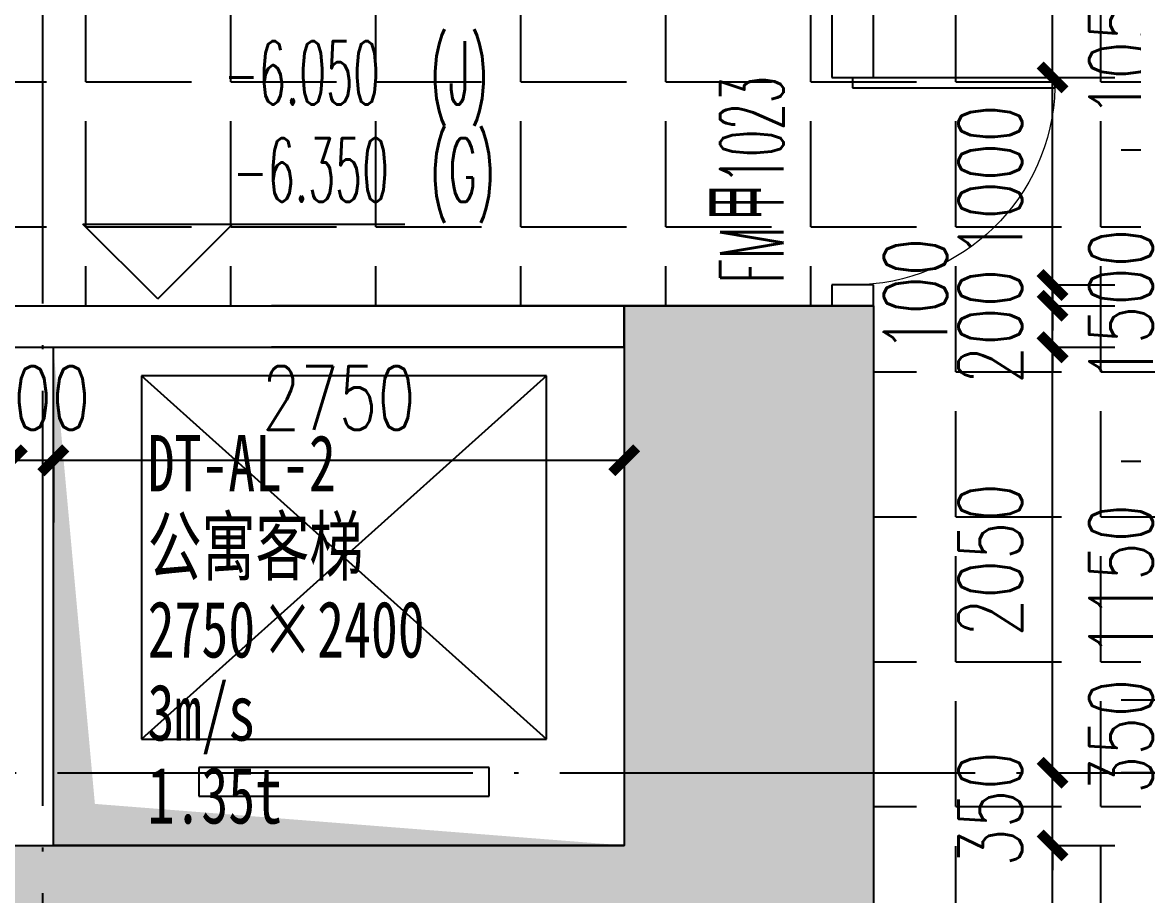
# Model space of a CAD drawing. Header units: millimetres. Extents: x 12325263 to 13848842, y -1463133 to 573208.
# Drawn here: x 12571297 to 12576651, y -861679 to -857471 of the extents above; entities that cross this region are included whole.
import ezdxf
from ezdxf.xclip import XClip

# ---------------------------------------------------------------- set-up
doc = ezdxf.new("R2010")
doc.units = ezdxf.units.MM
doc.header["$LTSCALE"] = 1000
doc.header["$XCLIPFRAME"] = 0
doc.linetypes.add('DOTE', pattern=[2.42, 2, -0.2, 0.02, -0.2])
for name, color, linetype in [('A-ANNO-DIMS', 83, 'Continuous'), ('A-ANNO-ELEV', 3, 'Continuous'), ('A-ANNO-TEXT', 7, 'Continuous'), ('A-AXIS', 16, 'DOTE'), ('A-FLOR-EVTR', 2, 'Continuous'), ('A-WALL', 5, 'Continuous'), ('A-WALL-PATT', 8, 'Continuous'), ('DOOR_FIRE', 1, 'Continuous'), ('DOOR_FIRE_TEXT', 7, 'Continuous'), ('PUB_DIM', 83, 'Continuous'), ('WALL', 5, 'Continuous'), ('WALL-SHATCH', 8, 'Continuous'), ('建筑-楼板开洞', 251, 'Continuous')]:
    doc.layers.add(name, color=color, linetype=linetype)
doc.styles.add('_TCH_DIM', font='SIMPLEX.shx', dxfattribs={"width": 0.7, "bigfont": 'GBCBIG.shx'})
doc.styles.add('_TCH_DIM_T3', font='SIMPLEX.shx', dxfattribs={"width": 0.705882, "bigfont": 'GBCBIG.shx'})
doc.styles.add('_TCH_WINDOW', font='SIMPLEX', dxfattribs={"width": 0.7, "height": 3.5, "bigfont": 'GBCBIG'})
doc.styles.add('TITXV', font='', dxfattribs={"width": 0.7})
doc.styles.get('TITXV').set_extended_font_data('SimSun')
doc.dimstyles.new('_TCH_ARCH&&120', dxfattribs={"dimtxt": 306, "dimasz": 120, "dimexe": 300, "dimexo": 360, "dimgap": 147, "dimtad": 1, "dimdec": 0, "dimzin": 0, "dimdsep": 46, "dimtxsty": '_TCH_DIM_T3', "dimblk": 'ARCHTICK', "dimcen": 0.09, "dimclrt": 7, "dimazin": 2, "dimtfac": 1, "dimtdec": 0, "dimtix": 1, "dimtmove": 2, "dimatfit": 3, "dimfxl": 1, "dimfxlon": 1, "dimtolj": 1, "dimtzin": 0, "dimarcsym": 0})

# ---------------------------------------------------------------- blocks, each defined once
blk = doc.blocks.new('adgshg13-A$C7F010FC0')
at = {"layer": 'WALL-SHATCH'}
h = blk.add_hatch(color=256, dxfattribs=at)
h.dxf.hatch_style = 1
h.paths.add_polyline_path([(-60384.2, -16880.9), (-763.2, 197.5), (12587.6, -13153.3), (12587.6, -157996), (-162964.9, -188820.4), (-171262.4, -180522.9), (-171262.4, -31310.9), (-150707.2, -10755.7), (-131860.1, -7980.9), (-99162.4, -7980.9), (-99162.4, -4980.9), (-76620.4, -4980.9), (-70107.7, -16880.9)], flags=16)
h.paths.add_polyline_path([(-60091.2, -16380.9), (-646.9, 646.9), (12987.6, -12987.6), (12987.6, -158331.9), (-163100.6, -189250.4), (-171662.4, -180688.6), (-171662.4, -31145.2), (-150777.9, -10260.7), (-131896.7, -7480.9), (-99562.4, -7480.9), (-99562.4, -4580.9), (-76365.6, -4580.9), (-69907.5, -16380.9)])
blk = doc.blocks.new('A$C4C7A72D3')
at = {"layer": 'WALL', "color": 1}
blk.add_blockref('adgshg13-A$C7F010FC0', (210433, 205503.6), dxfattribs=at)
blk = doc.blocks.new('qlzw')
at = {"layer": 'A-AXIS'}
for p, q in [((12437966.8, 979489.8), (12437966.8, 1082089.8)), ((12411416.8, 1020789.8), (12486866.8, 1020789.8))]:
    blk.add_line(p, q, dxfattribs=at)
blk = doc.blocks.new('asdfdsfds')
at = {"layer": 'A-WALL-PATT'}
for points in [[(-30100, 27050), (-30100, 24450), (-29700, 24316.7), (-28900, 24450), (-28900, 27050)], [(-35800, 24450), (-37000, 24050), (-30100, 24050), (-29700, 24316.7), (-30100, 24450)], [(-29700, 24316.7), (-30100, 24050), (-30100, 22050), (-28900, 22050), (-28900, 24450)]]:
    blk.add_hatch(color=256, dxfattribs=at).paths.add_polyline_path(points)
at = {"layer": 'A-WALL'}
for p, q in [((-30100, 27050), (-30100, 24450)), ((-28900, 27050), (-30100, 27050)), ((-28900, 27050), (-28900, 24450)), ((-35800, 24450), (-30100, 24450)), ((-28900, 24450), (-28900, 22050))]:
    blk.add_line(p, q, dxfattribs=at)
blk = doc.blocks.new('_ArchTick')
at = {"color": 0, "linetype": 'ByBlock', "const_width": 0.4}
blk.add_lwpolyline([(-0.5, -0.5), (0.5, 0.5)], dxfattribs=at)
blk = doc.blocks.new('*D5313')
at = {"layer": 'A-ANNO-DIMS', "color": 0, "lineweight": -2, "transparency": 16777216}
for p, q in [((-2950, -5093.6), (-2950, -5394.6)), ((-2950, -5094.6), (-200, -5094.6)), ((-200, -5093.6), (-200, -5394.6))]:
    blk.add_line(p, q, dxfattribs=at)
at = {"layer": 'Defpoints', "color": 0, "transparency": 16777216}
for p in [(-2950, -4550), (-200, -4550), (-200, -5094.6)]:
    blk.add_point(p, dxfattribs=at)
at = {"layer": 'A-ANNO-DIMS', "color": 0, "lineweight": -2, "transparency": 16777216, "xscale": 120, "yscale": 120, "zscale": 120, "rotation": 180}
blk.add_blockref('_ArchTick', (-2950, -5094.6), dxfattribs=at)
at = {"layer": 'A-ANNO-DIMS', "color": 0, "lineweight": -2, "transparency": 16777216, "xscale": 120, "yscale": 120, "zscale": 120}
blk.add_blockref('_ArchTick', (-200, -5094.6), dxfattribs=at)
at = {"layer": 'A-ANNO-DIMS', "color": 7, "transparency": 16777216, "insert": (-1575, -4794.6), "char_height": 306, "attachment_point": 5, "style": '_TCH_DIM_T3'}
blk.add_mtext('\\A1;2750', dxfattribs=at)
blk = doc.blocks.new('*D5314')
at = {"layer": 'A-ANNO-DIMS', "color": 0, "lineweight": -2, "transparency": 16777216}
for p, q in [((-200, -5094.6), (-320, -5094.6)), ((-200, -5093.6), (-200, -5394.6)), ((-200, -5094.6), (0, -5094.6)), ((0, -5093.6), (0, -5394.6)), ((0, -5094.6), (120, -5094.6))]:
    blk.add_line(p, q, dxfattribs=at)
at = {"layer": 'Defpoints', "color": 0, "transparency": 16777216}
for p in [(-200, -4550), (0, -4550), (0, -5094.6)]:
    blk.add_point(p, dxfattribs=at)
at = {"layer": 'A-ANNO-DIMS', "color": 0, "lineweight": -2, "transparency": 16777216, "xscale": 120, "yscale": 120, "zscale": 120}
blk.add_blockref('_ArchTick', (-200, -5094.6), dxfattribs=at)
at = {"layer": 'A-ANNO-DIMS', "color": 0, "lineweight": -2, "transparency": 16777216, "xscale": 120, "yscale": 120, "zscale": 120, "rotation": 180}
blk.add_blockref('_ArchTick', (0, -5094.6), dxfattribs=at)
at = {"layer": 'A-ANNO-DIMS', "color": 7, "transparency": 16777216, "insert": (-100, -4794.6), "char_height": 306, "attachment_point": 5, "style": '_TCH_DIM_T3'}
blk.add_mtext('\\A1;200', dxfattribs=at)
blk = doc.blocks.new('*D5315')
at = {"layer": 'A-ANNO-DIMS', "color": 0, "lineweight": -2, "transparency": 16777216}
for p, q in [((0, -5093.6), (0, -5394.6)), ((0, -5094.6), (2750, -5094.6)), ((2750, -5093.6), (2750, -5394.6))]:
    blk.add_line(p, q, dxfattribs=at)
at = {"layer": 'Defpoints', "color": 0, "transparency": 16777216}
for p in [(0, -4550), (2750, -4550), (2750, -5094.6)]:
    blk.add_point(p, dxfattribs=at)
at = {"layer": 'A-ANNO-DIMS', "color": 0, "lineweight": -2, "transparency": 16777216, "xscale": 120, "yscale": 120, "zscale": 120, "rotation": 180}
blk.add_blockref('_ArchTick', (0, -5094.6), dxfattribs=at)
at = {"layer": 'A-ANNO-DIMS', "color": 0, "lineweight": -2, "transparency": 16777216, "xscale": 120, "yscale": 120, "zscale": 120}
blk.add_blockref('_ArchTick', (2750, -5094.6), dxfattribs=at)
at = {"layer": 'A-ANNO-DIMS', "color": 7, "transparency": 16777216, "insert": (1375, -4794.6), "char_height": 306, "attachment_point": 5, "style": '_TCH_DIM_T3'}
blk.add_mtext('\\A1;2750', dxfattribs=at)
blk = doc.blocks.new('*D4376')
at = {"layer": 'A-ANNO-DIMS', "color": 0, "lineweight": -2, "transparency": 16777216}
for p, q in [((12576891, -861086.8), (12576590, -861086.8)), ((12576890, -865036.8), (12576890, -861086.8)), ((12576891, -865036.8), (12576590, -865036.8))]:
    blk.add_line(p, q, dxfattribs=at)
at = {"layer": 'Defpoints', "color": 0, "transparency": 16777216}
for p in [(12576890, -861086.8), (12577796.8, -861086.8), (12577796.8, -865036.8)]:
    blk.add_point(p, dxfattribs=at)
at = {"layer": 'A-ANNO-DIMS', "color": 0, "lineweight": -2, "transparency": 16777216, "xscale": 120, "yscale": 120, "zscale": 120}
for p, rotation in [((12576890, -861086.8), 90), ((12576890, -865036.8), 270)]:
    blk.add_blockref('_ArchTick', p, dxfattribs=dict(at, rotation=rotation))
at = {"layer": 'A-ANNO-DIMS', "color": 7, "transparency": 16777216, "insert": (12576590, -863061.8), "char_height": 306, "attachment_point": 5, "rotation": 90, "style": '_TCH_DIM_T3'}
blk.add_mtext('\\A1;3950', dxfattribs=at)
blk = doc.blocks.new('*D4377')
at = {"layer": 'A-ANNO-DIMS', "color": 0, "lineweight": -2, "transparency": 16777216}
for p, q in [((12576890, -860736.8), (12576890, -860616.8)), ((12576891, -860736.8), (12576590, -860736.8)), ((12576890, -861086.8), (12576890, -860736.8)), ((12576891, -861086.8), (12576590, -861086.8)), ((12576890, -861086.8), (12576890, -861206.8))]:
    blk.add_line(p, q, dxfattribs=at)
at = {"layer": 'Defpoints', "color": 0, "transparency": 16777216}
for p in [(12576890, -860736.8), (12577796.8, -860736.8), (12577796.8, -861086.8)]:
    blk.add_point(p, dxfattribs=at)
at = {"layer": 'A-ANNO-DIMS', "color": 0, "lineweight": -2, "transparency": 16777216, "xscale": 120, "yscale": 120, "zscale": 120}
for p, rotation in [((12576890, -860736.8), 270), ((12576890, -861086.8), 90)]:
    blk.add_blockref('_ArchTick', p, dxfattribs=dict(at, rotation=rotation))
at = {"layer": 'A-ANNO-DIMS', "color": 7, "transparency": 16777216, "insert": (12576590, -860911.8), "char_height": 306, "attachment_point": 5, "rotation": 90, "style": '_TCH_DIM_T3'}
blk.add_mtext('\\A1;350', dxfattribs=at)
blk = doc.blocks.new('*D4378')
at = {"layer": 'A-ANNO-DIMS', "color": 0, "lineweight": -2, "transparency": 16777216}
for p, q in [((12576891, -859586.8), (12576590, -859586.8)), ((12576890, -860736.8), (12576890, -859586.8)), ((12576891, -860736.8), (12576590, -860736.8))]:
    blk.add_line(p, q, dxfattribs=at)
at = {"layer": 'Defpoints', "color": 0, "transparency": 16777216}
for p in [(12576890, -859586.8), (12577796.8, -859586.8), (12577796.8, -860736.8)]:
    blk.add_point(p, dxfattribs=at)
at = {"layer": 'A-ANNO-DIMS', "color": 0, "lineweight": -2, "transparency": 16777216, "xscale": 120, "yscale": 120, "zscale": 120}
for p, rotation in [((12576890, -859586.8), 90), ((12576890, -860736.8), 270)]:
    blk.add_blockref('_ArchTick', p, dxfattribs=dict(at, rotation=rotation))
at = {"layer": 'A-ANNO-DIMS', "color": 7, "transparency": 16777216, "insert": (12576590, -860161.8), "char_height": 306, "attachment_point": 5, "rotation": 90, "style": '_TCH_DIM_T3'}
blk.add_mtext('\\A1;1150', dxfattribs=at)
blk = doc.blocks.new('*D4379')
at = {"layer": 'A-ANNO-DIMS', "color": 0, "lineweight": -2, "transparency": 16777216}
for p, q in [((12576891, -858086.8), (12576590, -858086.8)), ((12576890, -859586.8), (12576890, -858086.8)), ((12576891, -859586.8), (12576590, -859586.8))]:
    blk.add_line(p, q, dxfattribs=at)
at = {"layer": 'Defpoints', "color": 0, "transparency": 16777216}
for p in [(12576890, -858086.8), (12577796.8, -858086.8), (12577796.8, -859586.8)]:
    blk.add_point(p, dxfattribs=at)
at = {"layer": 'A-ANNO-DIMS', "color": 0, "lineweight": -2, "transparency": 16777216, "xscale": 120, "yscale": 120, "zscale": 120}
for p, rotation in [((12576890, -858086.8), 90), ((12576890, -859586.8), 270)]:
    blk.add_blockref('_ArchTick', p, dxfattribs=dict(at, rotation=rotation))
at = {"layer": 'A-ANNO-DIMS', "color": 7, "transparency": 16777216, "insert": (12576590, -858836.8), "char_height": 306, "attachment_point": 5, "rotation": 90, "style": '_TCH_DIM_T3'}
blk.add_mtext('\\A1;1500', dxfattribs=at)
blk = doc.blocks.new('*D4380')
at = {"layer": 'A-ANNO-DIMS', "color": 0, "lineweight": -2, "transparency": 16777216}
for p, q in [((12576891, -857036.8), (12576590, -857036.8)), ((12576890, -858086.8), (12576890, -857036.8)), ((12576891, -858086.8), (12576590, -858086.8))]:
    blk.add_line(p, q, dxfattribs=at)
at = {"layer": 'Defpoints', "color": 0, "transparency": 16777216}
for p in [(12576890, -857036.8), (12577796.8, -857036.8), (12577796.8, -858086.8)]:
    blk.add_point(p, dxfattribs=at)
at = {"layer": 'A-ANNO-DIMS', "color": 0, "lineweight": -2, "transparency": 16777216, "xscale": 120, "yscale": 120, "zscale": 120}
for p, rotation in [((12576890, -857036.8), 90), ((12576890, -858086.8), 270)]:
    blk.add_blockref('_ArchTick', p, dxfattribs=dict(at, rotation=rotation))
at = {"layer": 'A-ANNO-DIMS', "color": 7, "transparency": 16777216, "insert": (12576590, -857561.8), "char_height": 306, "attachment_point": 5, "rotation": 90, "style": '_TCH_DIM_T3'}
blk.add_mtext('\\A1;1050', dxfattribs=at)
blk = doc.blocks.new('*D4516')
at = {"layer": 'Defpoints', "color": 0, "transparency": 16777216}
for p in [(12575396.8, -855736.8), (12576260, -855736.8), (12575396.8, -857736.8)]:
    blk.add_point(p, dxfattribs=at)
at = {"layer": 'PUB_DIM', "color": 0, "lineweight": -2, "transparency": 16777216}
for p, q in [((12576259, -855736.8), (12576560, -855736.8)), ((12576260, -857736.8), (12576260, -855736.8)), ((12576259, -857736.8), (12576560, -857736.8))]:
    blk.add_line(p, q, dxfattribs=at)
at = {"layer": 'PUB_DIM', "color": 0, "lineweight": -2, "transparency": 16777216, "xscale": 120, "yscale": 120, "zscale": 120}
for p, rotation in [((12576260, -855736.8), 90), ((12576260, -857736.8), 270)]:
    blk.add_blockref('_ArchTick', p, dxfattribs=dict(at, rotation=rotation))
at = {"layer": 'PUB_DIM', "color": 7, "transparency": 16777216, "insert": (12575960, -856736.8), "char_height": 306, "attachment_point": 5, "rotation": 90, "style": '_TCH_DIM_T3'}
blk.add_mtext('\\A1;2000', dxfattribs=at)
blk = doc.blocks.new('*D4517')
at = {"layer": 'Defpoints', "color": 0, "transparency": 16777216}
for p in [(12575396.8, -857736.8), (12576260, -857736.8), (12575396.8, -858736.8)]:
    blk.add_point(p, dxfattribs=at)
at = {"layer": 'PUB_DIM', "color": 0, "lineweight": -2, "transparency": 16777216}
for p, q in [((12576260, -857736.8), (12576260, -857616.8)), ((12576259, -857736.8), (12576560, -857736.8)), ((12576260, -858736.8), (12576260, -857736.8)), ((12576259, -858736.8), (12576560, -858736.8)), ((12576260, -858736.8), (12576260, -858856.8))]:
    blk.add_line(p, q, dxfattribs=at)
at = {"layer": 'PUB_DIM', "color": 0, "lineweight": -2, "transparency": 16777216, "xscale": 120, "yscale": 120, "zscale": 120}
for p, rotation in [((12576260, -857736.8), 270), ((12576260, -858736.8), 90)]:
    blk.add_blockref('_ArchTick', p, dxfattribs=dict(at, rotation=rotation))
at = {"layer": 'PUB_DIM', "color": 7, "transparency": 16777216, "insert": (12575960, -858236.8), "char_height": 306, "attachment_point": 5, "rotation": 90, "style": '_TCH_DIM_T3'}
blk.add_mtext('\\A1;1000', dxfattribs=at)
blk = doc.blocks.new('*D4518')
at = {"layer": 'Defpoints', "color": 0, "transparency": 16777216}
for p in [(12575396.8, -858736.8), (12576260, -858736.8), (12575396.8, -858836.9)]:
    blk.add_point(p, dxfattribs=at)
at = {"layer": 'PUB_DIM', "color": 0, "lineweight": -2, "transparency": 16777216}
for p, q in [((12576260, -858736.8), (12576260, -858616.8)), ((12576259, -858736.8), (12576560, -858736.8)), ((12576260, -858836.9), (12576260, -858736.8)), ((12576259, -858836.9), (12576560, -858836.9)), ((12576260, -858836.9), (12576260, -858956.9))]:
    blk.add_line(p, q, dxfattribs=at)
at = {"layer": 'PUB_DIM', "color": 0, "lineweight": -2, "transparency": 16777216, "xscale": 120, "yscale": 120, "zscale": 120}
for p, rotation in [((12576260, -858736.8), 270), ((12576260, -858836.9), 90)]:
    blk.add_blockref('_ArchTick', p, dxfattribs=dict(at, rotation=rotation))
at = {"layer": 'PUB_DIM', "color": 7, "transparency": 16777216, "insert": (12575600, -858786.8), "char_height": 306, "attachment_point": 5, "rotation": 90, "style": '_TCH_DIM_T3'}
blk.add_mtext('\\A1;100', dxfattribs=at)
blk = doc.blocks.new('*D4519')
at = {"layer": 'Defpoints', "color": 0, "transparency": 16777216}
for p in [(12575396.8, -858836.9), (12576260, -858836.9), (12575396.8, -859036.9)]:
    blk.add_point(p, dxfattribs=at)
at = {"layer": 'PUB_DIM', "color": 0, "lineweight": -2, "transparency": 16777216}
for p, q in [((12576260, -858836.9), (12576260, -858716.9)), ((12576259, -858836.9), (12576560, -858836.9)), ((12576260, -859036.9), (12576260, -858836.9)), ((12576259, -859036.9), (12576560, -859036.9)), ((12576260, -859036.9), (12576260, -859156.9))]:
    blk.add_line(p, q, dxfattribs=at)
at = {"layer": 'PUB_DIM', "color": 0, "lineweight": -2, "transparency": 16777216, "xscale": 120, "yscale": 120, "zscale": 120}
for p, rotation in [((12576260, -858836.9), 270), ((12576260, -859036.9), 90)]:
    blk.add_blockref('_ArchTick', p, dxfattribs=dict(at, rotation=rotation))
at = {"layer": 'PUB_DIM', "color": 7, "transparency": 16777216, "insert": (12575960, -858936.9), "char_height": 306, "attachment_point": 5, "rotation": 90, "style": '_TCH_DIM_T3'}
blk.add_mtext('\\A1;200', dxfattribs=at)
blk = doc.blocks.new('*D4520')
at = {"layer": 'Defpoints', "color": 0, "transparency": 16777216}
for p in [(12575396.8, -859036.9), (12576260, -859036.9), (12575396.8, -861086.8)]:
    blk.add_point(p, dxfattribs=at)
at = {"layer": 'PUB_DIM', "color": 0, "lineweight": -2, "transparency": 16777216}
for p, q in [((12576259, -859036.9), (12576560, -859036.9)), ((12576260, -861086.8), (12576260, -859036.9)), ((12576259, -861086.8), (12576560, -861086.8))]:
    blk.add_line(p, q, dxfattribs=at)
at = {"layer": 'PUB_DIM', "color": 0, "lineweight": -2, "transparency": 16777216, "xscale": 120, "yscale": 120, "zscale": 120}
for p, rotation in [((12576260, -859036.9), 90), ((12576260, -861086.8), 270)]:
    blk.add_blockref('_ArchTick', p, dxfattribs=dict(at, rotation=rotation))
at = {"layer": 'PUB_DIM', "color": 7, "transparency": 16777216, "insert": (12575960, -860061.8), "char_height": 306, "attachment_point": 5, "rotation": 90, "style": '_TCH_DIM_T3'}
blk.add_mtext('\\A1;2050', dxfattribs=at)
blk = doc.blocks.new('*D4521')
at = {"layer": 'Defpoints', "color": 0, "transparency": 16777216}
for p in [(12575396.8, -861086.8), (12576260, -861086.8), (12575396.8, -861436.8)]:
    blk.add_point(p, dxfattribs=at)
at = {"layer": 'PUB_DIM', "color": 0, "lineweight": -2, "transparency": 16777216}
for p, q in [((12576260, -861086.8), (12576260, -860966.8)), ((12576259, -861086.8), (12576560, -861086.8)), ((12576260, -861436.8), (12576260, -861086.8)), ((12576259, -861436.8), (12576560, -861436.8)), ((12576260, -861436.8), (12576260, -861556.8))]:
    blk.add_line(p, q, dxfattribs=at)
at = {"layer": 'PUB_DIM', "color": 0, "lineweight": -2, "transparency": 16777216, "xscale": 120, "yscale": 120, "zscale": 120}
for p, rotation in [((12576260, -861086.8), 270), ((12576260, -861436.8), 90)]:
    blk.add_blockref('_ArchTick', p, dxfattribs=dict(at, rotation=rotation))
at = {"layer": 'PUB_DIM', "color": 7, "transparency": 16777216, "insert": (12575960, -861261.8), "char_height": 306, "attachment_point": 5, "rotation": 90, "style": '_TCH_DIM_T3'}
blk.add_mtext('\\A1;350', dxfattribs=at)
blk = doc.blocks.new('*D4522')
at = {"layer": 'Defpoints', "color": 0, "transparency": 16777216}
for p in [(12575396.8, -861436.8), (12576260, -861436.8), (12575396.8, -862836.8)]:
    blk.add_point(p, dxfattribs=at)
at = {"layer": 'PUB_DIM', "color": 0, "lineweight": -2, "transparency": 16777216}
for p, q in [((12576259, -861436.8), (12576560, -861436.8)), ((12576260, -862836.8), (12576260, -861436.8)), ((12576259, -862836.8), (12576560, -862836.8))]:
    blk.add_line(p, q, dxfattribs=at)
at = {"layer": 'PUB_DIM', "color": 0, "lineweight": -2, "transparency": 16777216, "xscale": 120, "yscale": 120, "zscale": 120}
for p, rotation in [((12576260, -861436.8), 90), ((12576260, -862836.8), 270)]:
    blk.add_blockref('_ArchTick', p, dxfattribs=dict(at, rotation=rotation))
at = {"layer": 'PUB_DIM', "color": 7, "transparency": 16777216, "insert": (12575960, -862136.8), "char_height": 306, "attachment_point": 5, "rotation": 90, "style": '_TCH_DIM_T3'}
blk.add_mtext('\\A1;1400', dxfattribs=at)
blk = doc.blocks.new('$DorLib2D$00000001')
for p, q in [((0.45, 0.975), (0.5, 0.975)), ((0.45, 0), (0.45, 0.975)), ((0.5, 0), (0.5, 0.975)), ((0.5, 0), (0.45, 0))]:
    blk.add_line(p, q)
at = {"lineweight": 13}
blk.add_arc((0.475, 0), 0.975, 91.4693, 180, dxfattribs=at)
blk = doc.blocks.new('asdfadfgf')
at = {"layer": '建筑-楼板开洞'}
h = blk.add_hatch(color=256, dxfattribs=at)
h.dxf.hatch_style = 1
h.paths.add_polyline_path([(0, -4550), (0, -6950), (2750, -6950), (200, -6750)])
at = {"layer": 'A-FLOR-EVTR'}
for p, q in [((2375, -4687.5), (425, -4687.5)), ((425, -4687.5), (425, -6437.5)), ((2375, -6437.5), (425, -4687.5)), ((2375, -4687.5), (425, -6437.5)), ((2375, -6437.5), (2375, -4687.5)), ((425, -6437.5), (2375, -6437.5)), ((2100, -6575), (700, -6575)), ((700, -6575), (700, -6712.5)), ((2100, -6712.5), (2100, -6575)), ((700, -6712.5), (2100, -6712.5))]:
    blk.add_line(p, q, dxfattribs=at)
blk.add_lwpolyline([(0, -4550), (2750, -4550), (2750, -6950), (0, -6950)], close=True, dxfattribs=at)
at = {"layer": 'A-ANNO-TEXT', "style": 'TITXV', "width": 0.7}
for s, p in [('DT-AL-2', (454.2, -5244.7)), ('公寓客梯', (454.2, -5644.7)), ('2750', (454.2, -6044.7)), ('2400', (1270.8, -6044.7)), ('×', (998.6, -6044.7)), ('3m/s', (454.2, -6444.7)), ('1.35t', (454.2, -6844.7))]:
    blk.add_text(s, height=271.9, dxfattribs=at).set_placement(p)
at = {"layer": 'A-ANNO-DIMS'}
for p1, p2, picture, middle in [((-2950, -4550), (-200, -4550), '*D5313', (-1575, -4794.6)), ((-200, -4550), (0, -4550), '*D5314', (-100, -4794.6)), ((0, -4550), (2750, -4550), '*D5315', (1375, -4794.6))]:
    dim = blk.add_aligned_dim(p1=p1, p2=p2, distance=-544.6, dimstyle='_TCH_ARCH&&120', dxfattribs=at)
    dim.commit()
    dim.dimension.update_dxf_attribs({"geometry": picture, "text_midpoint": middle})

msp = doc.modelspace()

# ---------------------------------------------------------------- block references
ref = msp.add_blockref('A$C4C7A72D3', (12385714.9, -906209.5), dxfattribs=dict(rotation=350.041249254255))
XClip(ref).set_block_clipping_path([(223442.8584877662, 85923.1187333744), (220542.7961432356, 85923.1422391906), (220542.8579492103, 89292.823275506), (211526.9150355905, 89292.8101311298), (210631.4331447985, 94392.8080583527), (206113.3685902953, 94392.8025418455), (206001.4315187763, 95030.3127344656), (204376.2826588508, 94744.9613686837), (203364.4570056833, 100506.9030052917), (197947.3947122637, 99555.7482674252), (192482.3428474721, 130679.4765393781), (190118.7804593667, 130264.4504016289), (191623.4071957469, 121695.6427078634), (177046.6486519482, 119136.2011700841), (175707.6223907359, 126760.8483765714), (173902.988371335, 128026.4039125028), (169528.3854461554, 127258.2903269802), (169070.0967394859, 129868.3614864857), (163308.2517458182, 128856.6693391807), (163766.52659606, 126246.6171700556), (159679.1795131005, 125528.9180921423), (170669.6888374612, 62935.797914044), (167222.1989369914, 62330.4650948944), (167939.7759490944, 58243.6808593175), (171386.9528796654, 58848.2912487988), (172857.0656793863, 50477.0032648193), (165962.5026008021, 49266.4230898353), (168037.7813034765, 37447.1796448426), (140649.9584970828, 32638.2390106404), (115387.9799239188, 28202.5781787895), (95598.7254695911, 140907.4332163476), (226939.476109907, 163968.8668500402), (240128.6952811591, 88852.8973128139)])

# ---------------------------------------------------------------- next in the draw order: hatches: boundary and pattern name
at = {"layer": '建筑-楼板开洞'}
h = msp.add_hatch(dxfattribs=at)
h.set_pattern_fill('ANGLE', color=256, scale=200)
h.set_pattern_definition([(0, (0, 0), (0, 698.5), [508, -190.5]), (90, (0, 0), (-698.5, 4e-14), [508, -190.5])])
h.paths.add_polyline_path([(12587146.8, -865236.8), (12587146.8, -851936.8), (12575396.8, -851936.8), (12575396.8, -855736.8), (12567496.8, -855736.8), (12567496.8, -858836.8), (12575396.8, -858836.9), (12575396.8, -865236.8)])

# ---------------------------------------------------------------- next in the draw order: linework, layer by layer
at = {"layer": 'A-ANNO-ELEV'}
for p, q in [((12571949.5, -858804), (12571589.5, -858444)), ((12571589.5, -858444), (12573139.6, -858444)), ((12571949.5, -858804), (12572309.5, -858444))]:
    msp.add_line(p, q, dxfattribs=at)
at = {"layer": 'A-WALL'}
for p, q in [((12575196.8, -855736.8), (12575196.8, -857736.8)), ((12575396.8, -857736.8), (12575396.8, -855736.8)), ((12575196.8, -857736.8), (12575396.8, -857736.8)), ((12575396.8, -858736.8), (12575196.8, -858736.8)), ((12575196.8, -858736.8), (12575196.8, -858836.9)), ((12575396.8, -858836.9), (12575396.8, -858736.8)), ((12568496.8, -858836.8), (12572496.8, -858836.8)), ((12574196.8, -858836.9), (12572496.8, -858836.8)), ((12574196.8, -859036.9), (12574196.8, -858836.9)), ((12575196.8, -858836.9), (12575396.8, -858836.9)), ((12568496.8, -859036.8), (12572496.8, -859036.8)), ((12574196.8, -859036.9), (12572496.8, -859036.8))]:
    msp.add_line(p, q, dxfattribs=at)
at = {"layer": '建筑-楼板开洞'}
msp.add_lwpolyline([(12587146.8, -865236.8), (12587146.8, -851936.8), (12575396.8, -851936.8), (12575396.8, -855736.8), (12567496.8, -855736.8), (12567496.8, -858836.8), (12575396.8, -858836.9), (12575396.8, -865236.8)], close=True, dxfattribs=at)

# ---------------------------------------------------------------- next in the draw order: block references
at = {"color": 2}
msp.add_blockref('qlzw', (133430, -1881876.5), dxfattribs=at)
for name, p in [('asdfdsfds', (12604296.8, -885886.8)), ('asdfadfgf', (12571446.8, -854486.8))]:
    msp.add_blockref(name, p)
at = {"layer": 'DOOR_FIRE', "xscale": -1000, "yscale": 1000, "zscale": 200, "rotation": 270}
msp.add_blockref('$DorLib2D$00000001', (12575296.8, -858236.8), dxfattribs=at)

# ---------------------------------------------------------------- next in the draw order: texts
at = {"layer": 'A-ANNO-TEXT', "style": '_TCH_DIM', "width": 0.494118}
for s, p in [('(J)', (12573259.6, -857868)), ('-6.050', (12572268.4, -857868)), ('(G)', (12573259.6, -858336)), ('-6.350', (12572311.6, -858336))]:
    msp.add_text(s, height=306, dxfattribs=at).set_placement(p)
at = {"layer": 'DOOR_FIRE_TEXT', "style": '_TCH_WINDOW'}
for s, height, width, p in [('1023', 306, 0.494118, (12574964.3, -858249.1)), ('甲', 347.2, 0.7, (12574964.3, -858426.1)), ('FM', 306, 0.494118, (12574964.3, -858728.5))]:
    msp.add_text(s, height=height, rotation=90, dxfattribs=dict(at, width=width)).set_placement(p)

# ---------------------------------------------------------------- next in the draw order: dimensions: what is measured, and where the dimension line sits
at = {"layer": 'A-ANNO-DIMS'}
for p1, p2, picture, middle in [((12577796.8, -858086.8), (12577796.8, -857036.8), '*D4380', (12576590, -857561.8)), ((12577796.8, -859586.8), (12577796.8, -858086.8), '*D4379', (12576590, -858836.8)), ((12577796.8, -860736.8), (12577796.8, -859586.8), '*D4378', (12576590, -860161.8)), ((12577796.8, -861086.8), (12577796.8, -860736.8), '*D4377', (12576590, -860911.8)), ((12577796.8, -865036.8), (12577796.8, -861086.8), '*D4376', (12576590, -863061.8))]:
    dim = msp.add_aligned_dim(p1=p1, p2=p2, distance=906.8, dimstyle='_TCH_ARCH&&120', dxfattribs=at)
    dim.commit()
    dim.dimension.update_dxf_attribs({"geometry": picture, "text_midpoint": middle})
at = {"layer": 'PUB_DIM'}
for p1, p2, picture, middle in [((12575396.8, -857736.8), (12575396.8, -855736.8), '*D4516', (12575960, -856736.8)), ((12575396.8, -858736.8), (12575396.8, -857736.8), '*D4517', (12575960, -858236.8)), ((12575396.8, -859036.9), (12575396.8, -858836.9), '*D4519', (12575960, -858936.9)), ((12575396.8, -861086.8), (12575396.8, -859036.9), '*D4520', (12575960, -860061.8)), ((12575396.8, -861436.8), (12575396.8, -861086.8), '*D4521', (12575960, -861261.8)), ((12575396.8, -862836.8), (12575396.8, -861436.8), '*D4522', (12575960, -862136.8))]:
    dim = msp.add_aligned_dim(p1=p1, p2=p2, distance=-863.2, dimstyle='_TCH_ARCH&&120', dxfattribs=at)
    dim.commit()
    dim.dimension.update_dxf_attribs({"geometry": picture, "text_midpoint": middle})
dim = msp.add_linear_dim(base=(12576260, -858736.8), p1=(12575396.8, -858836.9), p2=(12575396.8, -858736.8), angle=90, dimstyle='_TCH_ARCH&&120', dxfattribs=at)
dim.commit()
dim.dimension.update_dxf_attribs({"geometry": '*D4518', "text_midpoint": (12575600, -858786.8), "dimtype": 129})

doc.saveas('drawing.dxf')
